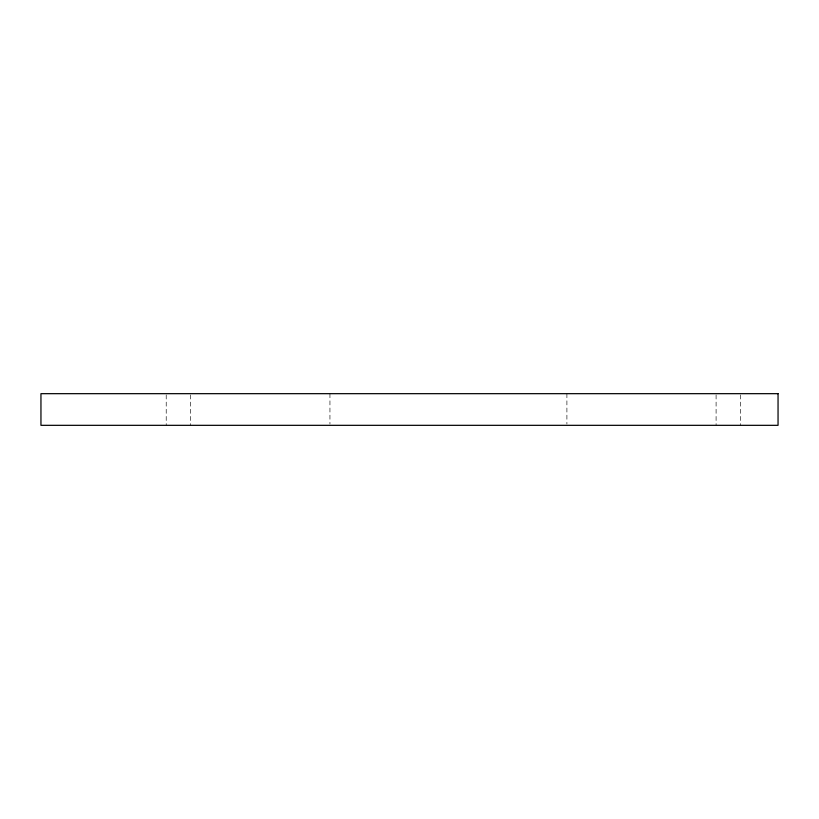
<?xml version="1.0" encoding="UTF-8"?>
<svg xmlns="http://www.w3.org/2000/svg" width="819" height="819" viewBox="0 0 819 819"><rect width="100%" height="100%" fill="white"/><g stroke="black" fill="none" stroke-linecap="round" stroke-linejoin="round"><path stroke-width="0.61" stroke-dasharray="4.09 3.07" d="M740.519 394.942L740.519 425.327M716.093 394.942L716.093 425.327M566.902 393.673L566.902 424.058M329.944 393.673L329.944 424.058M190.632 394.942L190.632 425.327M166.216 394.942L166.216 425.327"/><path stroke-width="1.23" d="M778.05 393.673L40.95 393.673L40.95 425.327L778.05 425.327L778.05 393.673"/></g></svg>
